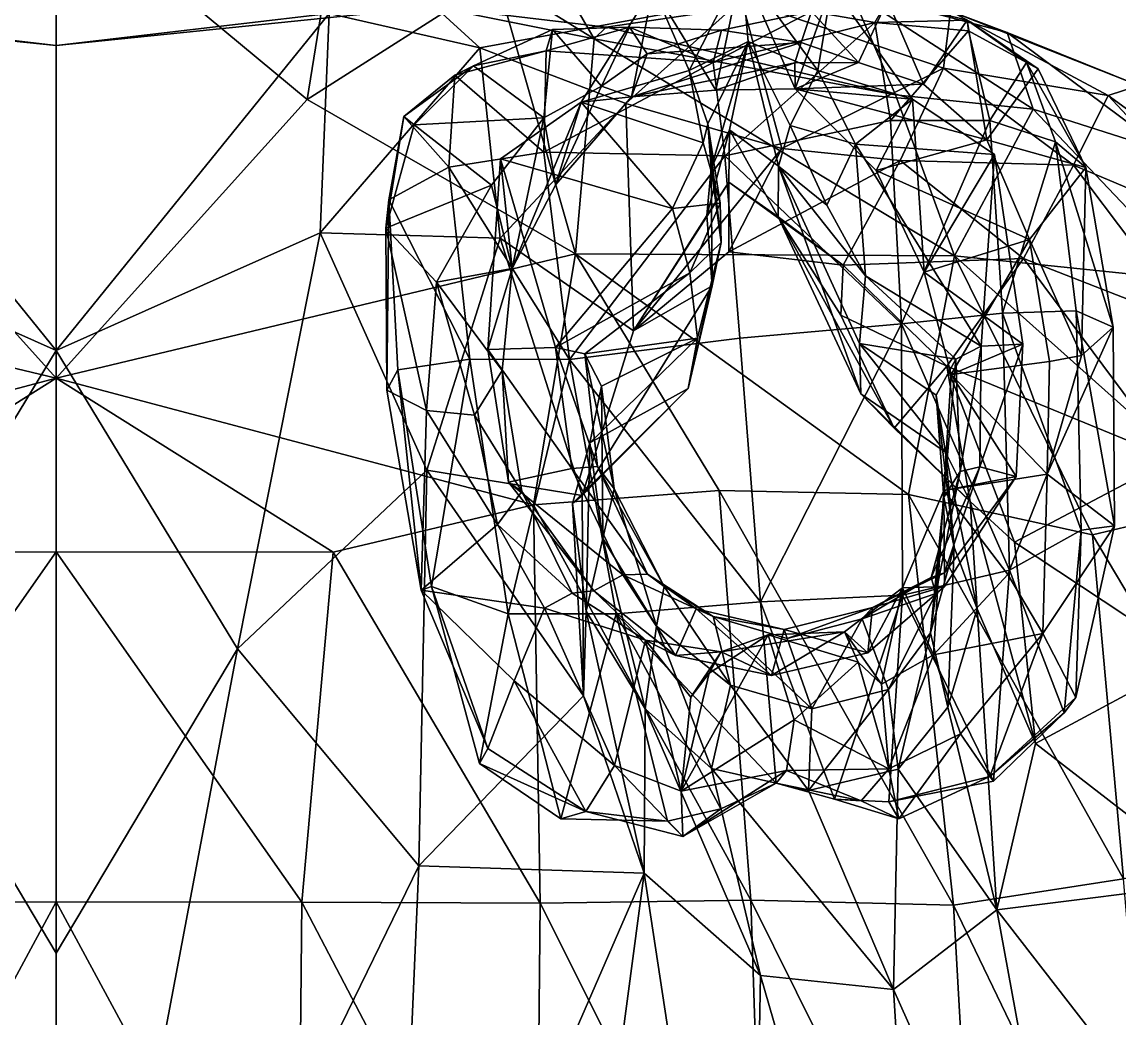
# Model space of a CAD drawing. Extents: x -0.2 to 0.2, y -0.63 to 0.63.
# Drawn here: x -0.0041 to 0.126, y 0.4509 to 0.569 of the extents above; entities that cross this region are included whole.
import ezdxf

# ---------------------------------------------------------------- set-up
doc = ezdxf.new("R2010")
doc.units = 0
doc.layers.add('SHEEP$LWO', color=1, linetype='CONTINUOUS')

msp = doc.modelspace()

# ---------------------------------------------------------------- linework, layer by layer
at = {"layer": 'SHEEP$LWO'}
for points in [[(-0.04488, 0.5708, 0.64637), (0, 0.59187, 0.57285), (0, 0.56623, 0.63517)], [(0, 0.59187, 0.57285), (0.04488, 0.5708, 0.64637), (0, 0.56623, 0.63517)], [(0.06377, 0.56699, 0.69581), (0.04488, 0.5708, 0.64637), (0.05111, 0.5889, 0.66709)], [(0.05223, 0.57417, 0.695), (0.06377, 0.56699, 0.69581), (0.05111, 0.5889, 0.66709)], [(-0.03408, 0.58679, 0.70065), (-0.02975, 0.55981, 0.72573), (0, 0.58456, 0.71277)], [(0.02975, 0.55981, 0.72573), (0.03408, 0.58679, 0.70065), (0, 0.58456, 0.71277)], [(0.05223, 0.57417, 0.695), (0.03408, 0.58679, 0.70065), (0.02975, 0.55981, 0.72573)], [(0, 0.58456, 0.71277), (-0.02975, 0.55981, 0.72573), (0, 0.52678, 0.76137)], [(0.02975, 0.55981, 0.72573), (0, 0.58456, 0.71277), (0, 0.52678, 0.76137)], [(0.08121, 0.57555, 0.08974), (0.07816, 0.5609, 0.06526), (0.07074, 0.57309, 0.09073)], [(0.07074, 0.57309, 0.09073), (0.07503, 0.56327, 0.12306), (0.08121, 0.57555, 0.08974)], [(0.07503, 0.56327, 0.12306), (0.08199, 0.56669, 0.12394), (0.08121, 0.57555, 0.08974)], [(0.08756, 0.56108, 0.06106), (0.07816, 0.5609, 0.06526), (0.08121, 0.57555, 0.08974)], [(0.09193, 0.57328, 0.08829), (0.08756, 0.56108, 0.06106), (0.08121, 0.57555, 0.08974)], [(0.09026, 0.56327, 0.12142), (0.09193, 0.57328, 0.08829), (0.08121, 0.57555, 0.08974)], [(0.08199, 0.56669, 0.12394), (0.09026, 0.56327, 0.12142), (0.08121, 0.57555, 0.08974)], [(0.06156, 0.54151, 0.73861), (0.05223, 0.57417, 0.695), (0.02975, 0.55981, 0.72573)], [(0.06377, 0.56699, 0.69581), (0.05223, 0.57417, 0.695), (0.06156, 0.54151, 0.73861)], [(0.06518, 0.56837, 0.66306), (0.09412, 0.57271, 0.63693), (0.04488, 0.5708, 0.64637)], [(0.07074, 0.57309, 0.09073), (0.06816, 0.56012, 0.06539), (0.06223, 0.55948, 0.09101)], [(0.07503, 0.56327, 0.12306), (0.07074, 0.57309, 0.09073), (0.06223, 0.55948, 0.09101)], [(0.09947, 0.56037, 0.67027), (0.09412, 0.57271, 0.63693), (0.06518, 0.56837, 0.66306)], [(0.06816, 0.56012, 0.06539), (0.07074, 0.57309, 0.09073), (0.07816, 0.5609, 0.06526)], [(0.08756, 0.56108, 0.06106), (0.09193, 0.57328, 0.08829), (0.10148, 0.55986, 0.08643)], [(0.09193, 0.57328, 0.08829), (0.09026, 0.56327, 0.12142), (0.10148, 0.55986, 0.08643)], [(0.10597, 0.5703, 0.54359), (0.09412, 0.57271, 0.63693), (0.11269, 0.56776, 0.59557)], [(0.11269, 0.56776, 0.59557), (0.09412, 0.57271, 0.63693), (0.1158, 0.55867, 0.64295)], [(0.09947, 0.56037, 0.67027), (0.1158, 0.55867, 0.64295), (0.09412, 0.57271, 0.63693)], [(0.04488, 0.5708, 0.64637), (0.08121, 0.57168, 0.51509), (0.05021, 0.56593, 0.53226)], [(0.05021, 0.56593, 0.53226), (0.08121, 0.57168, 0.51509), (0.06749, 0.55932, 0.45343)], [(0.08121, 0.57168, 0.51509), (0.08598, 0.55401, 0.41007), (0.06749, 0.55932, 0.45343)], [(0.10597, 0.5703, 0.54359), (0.10517, 0.56352, 0.46805), (0.08121, 0.57168, 0.51509)], [(0.08121, 0.57168, 0.51509), (0.10517, 0.56352, 0.46805), (0.08598, 0.55401, 0.41007)], [(0.08951, 0.57025, 0.02564), (0.09851, 0.57154, 0.02315), (0.097, 0.56896, 0.00778)], [(0.09507, 0.56421, 0.0528), (0.09851, 0.57154, 0.02315), (0.08951, 0.57025, 0.02564)], [(0.09851, 0.57154, 0.02315), (0.09507, 0.56421, 0.0528), (0.1028, 0.56162, 0.05035)], [(0.097, 0.56896, 0.00778), (0.09851, 0.57154, 0.02315), (0.10798, 0.56921, 0.02108)], [(0.1028, 0.56162, 0.05035), (0.10798, 0.56921, 0.02108), (0.09851, 0.57154, 0.02315)], [(-0.03235, 0.57, 0.6038), (-0.04488, 0.5708, 0.64637), (0, 0.56623, 0.63517)], [(0, 0.53006, 0.57822), (-0.03235, 0.57, 0.6038), (0, 0.56623, 0.63517)], [(-0.03235, 0.57, 0.6038), (0, 0.53006, 0.57822), (-0.0313, 0.54402, 0.51493)], [(0.04488, 0.5708, 0.64637), (0.03235, 0.57, 0.6038), (0, 0.56623, 0.63517)], [(0.03235, 0.57, 0.6038), (0, 0.53006, 0.57822), (0, 0.56623, 0.63517)], [(0, 0.53006, 0.57822), (0.03235, 0.57, 0.6038), (0.0313, 0.54402, 0.51493)], [(0.03235, 0.57, 0.6038), (0.05021, 0.56593, 0.53226), (0.0313, 0.54402, 0.51493)], [(0.03235, 0.57, 0.6038), (0.04488, 0.5708, 0.64637), (0.05021, 0.56593, 0.53226)], [(0.06518, 0.56837, 0.66306), (0.04488, 0.5708, 0.64637), (0.06377, 0.56699, 0.69581)], [(0.08951, 0.57025, 0.02564), (0.097, 0.56896, 0.00778), (0.07785, 0.56419, 0.01299)], [(0.07885, 0.56802, 0.02667), (0.08951, 0.57025, 0.02564), (0.07785, 0.56419, 0.01299)], [(0.08828, 0.56659, 0.04462), (0.08951, 0.57025, 0.02564), (0.07885, 0.56802, 0.02667)], [(0.08828, 0.56659, 0.04462), (0.09507, 0.56421, 0.0528), (0.08951, 0.57025, 0.02564)], [(0.10597, 0.5703, 0.54359), (0.12469, 0.56027, 0.50527), (0.10517, 0.56352, 0.46805)], [(0.10597, 0.5703, 0.54359), (0.11269, 0.56776, 0.59557), (0.12832, 0.56149, 0.56146)], [(0.12469, 0.56027, 0.50527), (0.10597, 0.5703, 0.54359), (0.12832, 0.56149, 0.56146)], [(0.05805, 0.56557, 0.00909), (0.06796, 0.56838, 0.02637), (0.07785, 0.56419, 0.01299)], [(0.05882, 0.5681, 0.0245), (0.06796, 0.56838, 0.02637), (0.05805, 0.56557, 0.00909)], [(0.05882, 0.5681, 0.0245), (0.06462, 0.5614, 0.05457), (0.06796, 0.56838, 0.02637)], [(0.06377, 0.56699, 0.69581), (0.09947, 0.56037, 0.67027), (0.06518, 0.56837, 0.66306)], [(0.06462, 0.5614, 0.05457), (0.07004, 0.56524, 0.04459), (0.06796, 0.56838, 0.02637)], [(0.06796, 0.56838, 0.02637), (0.07885, 0.56802, 0.02667), (0.07785, 0.56419, 0.01299)], [(0.06796, 0.56838, 0.02637), (0.07004, 0.56524, 0.04459), (0.07885, 0.56802, 0.02667)], [(0.097, 0.56896, 0.00778), (0.07925, 0.55313, 0.00753), (0.07785, 0.56419, 0.01299)], [(0.09889, 0.55732, 0.0015), (0.07925, 0.55313, 0.00753), (0.097, 0.56896, 0.00778)], [(0.10798, 0.56921, 0.02108), (0.10813, 0.56796, 0.00756), (0.097, 0.56896, 0.00778)], [(0.09889, 0.55732, 0.0015), (0.097, 0.56896, 0.00778), (0.10813, 0.56796, 0.00756)], [(0.10798, 0.56921, 0.02108), (0.1028, 0.56162, 0.05035), (0.11028, 0.55504, 0.04904)], [(0.10798, 0.56921, 0.02108), (0.11639, 0.56344, 0.01953), (0.11499, 0.5642, 0.00839)], [(0.10813, 0.56796, 0.00756), (0.10798, 0.56921, 0.02108), (0.11499, 0.5642, 0.00839)], [(0.11028, 0.55504, 0.04904), (0.11639, 0.56344, 0.01953), (0.10798, 0.56921, 0.02108)], [(0.04946, 0.56382, 0.02345), (0.05882, 0.5681, 0.0245), (0.05805, 0.56557, 0.00909)], [(0.05882, 0.5681, 0.0245), (0.04946, 0.56382, 0.02345), (0.05779, 0.55764, 0.05315)], [(0.05779, 0.55764, 0.05315), (0.06462, 0.5614, 0.05457), (0.05882, 0.5681, 0.0245)], [(0.06156, 0.54151, 0.73861), (0.10647, 0.54128, 0.69432), (0.06377, 0.56699, 0.69581)], [(0.10647, 0.54128, 0.69432), (0.09947, 0.56037, 0.67027), (0.06377, 0.56699, 0.69581)], [(0.07004, 0.56524, 0.04459), (0.08828, 0.56659, 0.04462), (0.07885, 0.56802, 0.02667)], [(0.11065, 0.55734, 0.00164), (0.09889, 0.55732, 0.0015), (0.10813, 0.56796, 0.00756)], [(0.11065, 0.55734, 0.00164), (0.10813, 0.56796, 0.00756), (0.11499, 0.5642, 0.00839)], [(0.11269, 0.56776, 0.59557), (0.1158, 0.55867, 0.64295), (0.13176, 0.55358, 0.60821)], [(0.12832, 0.56149, 0.56146), (0.11269, 0.56776, 0.59557), (0.13176, 0.55358, 0.60821)], [(0.0313, 0.54402, 0.51493), (0.05021, 0.56593, 0.53226), (0.05263, 0.54339, 0.43045)], [(0.05021, 0.56593, 0.53226), (0.06749, 0.55932, 0.45343), (0.05263, 0.54339, 0.43045)], [(0.06816, 0.56012, 0.06539), (0.08754, 0.56416, 0.05502), (0.08828, 0.56659, 0.04462)], [(0.08828, 0.56659, 0.04462), (0.07004, 0.56524, 0.04459), (0.06816, 0.56012, 0.06539)], [(0.07503, 0.56327, 0.12306), (0.07721, 0.55692, 0.16403), (0.08199, 0.56669, 0.12394)], [(0.07721, 0.55692, 0.16403), (0.07761, 0.55169, 0.21315), (0.08199, 0.56669, 0.12394)], [(0.07761, 0.55169, 0.21315), (0.0798, 0.5562, 0.21308), (0.08199, 0.56669, 0.12394)], [(0.0798, 0.5562, 0.21308), (0.08559, 0.55189, 0.20907), (0.08199, 0.56669, 0.12394)], [(0.08559, 0.55189, 0.20907), (0.08699, 0.55675, 0.16313), (0.08199, 0.56669, 0.12394)], [(0.09026, 0.56327, 0.12142), (0.08199, 0.56669, 0.12394), (0.08699, 0.55675, 0.16313)], [(0.08828, 0.56659, 0.04462), (0.08754, 0.56416, 0.05502), (0.09507, 0.56421, 0.0528)], [(0.05805, 0.56557, 0.00909), (0.04726, 0.56268, 0.00962), (0.04946, 0.56382, 0.02345)], [(0.05805, 0.56557, 0.00909), (0.05779, 0.55356, 0.00293), (0.04726, 0.56268, 0.00962)], [(0.05779, 0.55356, 0.00293), (0.05805, 0.56557, 0.00909), (0.07785, 0.56419, 0.01299)], [(0.06462, 0.5614, 0.05457), (0.06816, 0.56012, 0.06539), (0.07004, 0.56524, 0.04459)], [(0.04946, 0.56382, 0.02345), (0.04726, 0.56268, 0.00962), (0.04119, 0.5578, 0.0109)], [(0.04242, 0.5568, 0.02208), (0.04946, 0.56382, 0.02345), (0.04119, 0.5578, 0.0109)], [(0.05779, 0.55764, 0.05315), (0.04946, 0.56382, 0.02345), (0.04242, 0.5568, 0.02208)], [(0.07925, 0.55313, 0.00753), (0.05779, 0.55356, 0.00293), (0.07785, 0.56419, 0.01299)], [(0.07669, 0.55468, 0.12356), (0.07503, 0.56327, 0.12306), (0.06223, 0.55948, 0.09101)], [(0.08754, 0.56416, 0.05502), (0.06816, 0.56012, 0.06539), (0.07816, 0.5609, 0.06526)], [(0.07503, 0.56327, 0.12306), (0.07669, 0.55468, 0.12356), (0.07721, 0.55692, 0.16403)], [(0.08756, 0.56108, 0.06106), (0.08754, 0.56416, 0.05502), (0.07816, 0.5609, 0.06526)], [(0.10003, 0.5526, 0.39839), (0.08598, 0.55401, 0.41007), (0.10517, 0.56352, 0.46805)], [(0.09026, 0.56327, 0.12142), (0.08699, 0.55675, 0.16313), (0.09471, 0.55452, 0.12172)], [(0.09507, 0.56421, 0.0528), (0.08754, 0.56416, 0.05502), (0.08756, 0.56108, 0.06106)], [(0.1028, 0.56162, 0.05035), (0.09507, 0.56421, 0.0528), (0.08756, 0.56108, 0.06106)], [(0.09026, 0.56327, 0.12142), (0.09471, 0.55452, 0.12172), (0.10148, 0.55986, 0.08643)], [(0.10003, 0.5526, 0.39839), (0.10517, 0.56352, 0.46805), (0.12055, 0.55204, 0.44334)], [(0.12055, 0.55204, 0.44334), (0.10517, 0.56352, 0.46805), (0.12469, 0.56027, 0.50527)], [(0.12203, 0.55177, 0.01928), (0.11639, 0.56344, 0.01953), (0.11028, 0.55504, 0.04904)], [(0.11843, 0.55478, 0.00668), (0.11065, 0.55734, 0.00164), (0.11499, 0.5642, 0.00839)], [(0.12203, 0.55177, 0.01928), (0.11843, 0.55478, 0.00668), (0.11499, 0.5642, 0.00839)], [(0.11639, 0.56344, 0.01953), (0.12203, 0.55177, 0.01928), (0.11499, 0.5642, 0.00839)], [(0.04726, 0.56268, 0.00962), (0.04652, 0.55178, 0.00381), (0.04119, 0.5578, 0.0109)], [(0.05779, 0.55356, 0.00293), (0.04652, 0.55178, 0.00381), (0.04726, 0.56268, 0.00962)], [(0.06462, 0.5614, 0.05457), (0.05779, 0.55764, 0.05315), (0.05921, 0.54974, 0.06693)], [(0.06816, 0.56012, 0.06539), (0.06462, 0.5614, 0.05457), (0.05921, 0.54974, 0.06693)], [(0.11028, 0.55504, 0.04904), (0.1028, 0.56162, 0.05035), (0.08756, 0.56108, 0.06106)], [(0.09716, 0.5514, 0.06093), (0.11028, 0.55504, 0.04904), (0.08756, 0.56108, 0.06106)], [(0.09716, 0.5514, 0.06093), (0.08756, 0.56108, 0.06106), (0.10148, 0.55986, 0.08643)], [(0.12832, 0.56149, 0.56146), (0.14326, 0.54679, 0.52224), (0.12469, 0.56027, 0.50527)], [(-0.06156, 0.54151, 0.73861), (0, 0.52678, 0.76137), (-0.02975, 0.55981, 0.72573)], [(0, 0.52678, 0.76137), (0.06156, 0.54151, 0.73861), (0.02975, 0.55981, 0.72573)], [(0.05263, 0.54339, 0.43045), (0.06749, 0.55932, 0.45343), (0.06842, 0.53239, 0.33635)], [(0.05403, 0.53977, 0.06781), (0.05264, 0.55276, 0.09268), (0.06223, 0.55948, 0.09101)], [(0.05264, 0.55276, 0.09268), (0.07304, 0.5469, 0.1266), (0.06223, 0.55948, 0.09101)], [(0.05921, 0.54974, 0.06693), (0.05403, 0.53977, 0.06781), (0.06223, 0.55948, 0.09101)], [(0.06816, 0.56012, 0.06539), (0.05921, 0.54974, 0.06693), (0.06223, 0.55948, 0.09101)], [(0.07304, 0.5469, 0.1266), (0.07669, 0.55468, 0.12356), (0.06223, 0.55948, 0.09101)], [(0.06749, 0.55932, 0.45343), (0.08598, 0.55401, 0.41007), (0.06842, 0.53239, 0.33635)], [(0.10148, 0.55986, 0.08643), (0.09471, 0.55452, 0.12172), (0.11119, 0.55329, 0.08585)], [(0.10285, 0.53934, 0.06654), (0.09716, 0.5514, 0.06093), (0.10148, 0.55986, 0.08643)], [(0.10647, 0.54128, 0.69432), (0.1158, 0.55867, 0.64295), (0.09947, 0.56037, 0.67027)], [(0.11119, 0.55329, 0.08585), (0.10285, 0.53934, 0.06654), (0.10148, 0.55986, 0.08643)], [(0.12469, 0.56027, 0.50527), (0.14004, 0.5438, 0.47193), (0.12055, 0.55204, 0.44334)], [(0.14326, 0.54679, 0.52224), (0.14004, 0.5438, 0.47193), (0.12469, 0.56027, 0.50527)], [(0.10647, 0.54128, 0.69432), (0.13512, 0.53832, 0.64713), (0.1158, 0.55867, 0.64295)], [(0.13176, 0.55358, 0.60821), (0.1158, 0.55867, 0.64295), (0.13512, 0.53832, 0.64713)], [(0.03905, 0.54457, 0.02212), (0.04242, 0.5568, 0.02208), (0.04119, 0.5578, 0.0109)], [(0.03942, 0.54793, 0.00936), (0.03905, 0.54457, 0.02212), (0.04119, 0.5578, 0.0109)], [(0.05158, 0.54966, 0.05295), (0.04242, 0.5568, 0.02208), (0.03905, 0.54457, 0.02212)], [(0.04652, 0.55178, 0.00381), (0.03942, 0.54793, 0.00936), (0.04119, 0.5578, 0.0109)], [(0.05158, 0.54966, 0.05295), (0.05779, 0.55764, 0.05315), (0.04242, 0.5568, 0.02208)], [(0.05779, 0.55764, 0.05315), (0.05158, 0.54966, 0.05295), (0.05403, 0.53977, 0.06781)], [(0.05921, 0.54974, 0.06693), (0.05779, 0.55764, 0.05315), (0.05403, 0.53977, 0.06781)], [(0.07869, 0.54751, 0.16524), (0.07721, 0.55692, 0.16403), (0.07669, 0.55468, 0.12356)], [(0.07761, 0.55169, 0.21315), (0.07721, 0.55692, 0.16403), (0.07881, 0.54285, 0.21312)], [(0.07869, 0.54751, 0.16524), (0.07881, 0.54285, 0.21312), (0.07721, 0.55692, 0.16403)], [(0.09889, 0.55732, 0.0015), (0.10019, 0.53321, 0.00001), (0.07925, 0.55313, 0.00753)], [(0.09132, 0.54727, 0.1641), (0.08699, 0.55675, 0.16313), (0.08559, 0.55189, 0.20907)], [(0.09132, 0.54727, 0.1641), (0.09471, 0.55452, 0.12172), (0.08699, 0.55675, 0.16313)], [(0.10019, 0.53321, 0.00001), (0.09889, 0.55732, 0.0015), (0.11065, 0.55734, 0.00164)], [(0.11215, 0.53448, 0.00008), (0.10019, 0.53321, 0.00001), (0.11065, 0.55734, 0.00164)], [(0.11215, 0.53448, 0.00008), (0.11065, 0.55734, 0.00164), (0.11843, 0.55478, 0.00668)], [(0.07761, 0.55169, 0.21315), (0.0771, 0.54607, 0.26785), (0.0798, 0.5562, 0.21308)], [(0.07973, 0.55002, 0.2681), (0.0798, 0.5562, 0.21308), (0.0771, 0.54607, 0.26785)], [(0.07973, 0.55002, 0.2681), (0.08558, 0.54592, 0.26724), (0.0798, 0.5562, 0.21308)], [(0.08559, 0.55189, 0.20907), (0.0798, 0.5562, 0.21308), (0.08558, 0.54592, 0.26724)], [(0.07973, 0.54175, 0.3367), (0.06842, 0.53239, 0.33635), (0.08598, 0.55401, 0.41007)], [(0.07669, 0.55468, 0.12356), (0.07304, 0.5469, 0.1266), (0.07869, 0.54751, 0.16524)], [(0.07973, 0.54175, 0.3367), (0.08598, 0.55401, 0.41007), (0.10003, 0.5526, 0.39839)], [(0.09592, 0.53889, 0.16695), (0.09471, 0.55452, 0.12172), (0.09132, 0.54727, 0.1641)], [(0.09471, 0.55452, 0.12172), (0.10961, 0.53056, 0.12605), (0.11119, 0.55329, 0.08585)], [(0.09471, 0.55452, 0.12172), (0.09592, 0.53889, 0.16695), (0.10961, 0.53056, 0.12605)], [(0.11533, 0.54322, 0.05135), (0.11028, 0.55504, 0.04904), (0.09716, 0.5514, 0.06093)], [(0.11028, 0.55504, 0.04904), (0.11533, 0.54322, 0.05135), (0.12203, 0.55177, 0.01928)], [(0.12088, 0.53475, 0.0056), (0.11215, 0.53448, 0.00008), (0.11843, 0.55478, 0.00668)], [(0.12526, 0.53283, 0.01944), (0.12088, 0.53475, 0.0056), (0.11843, 0.55478, 0.00668)], [(0.12203, 0.55177, 0.01928), (0.12526, 0.53283, 0.01944), (0.11843, 0.55478, 0.00668)], [(0.05779, 0.55356, 0.00293), (0.06084, 0.52897, 0.00139), (0.04652, 0.55178, 0.00381)], [(0.05264, 0.55276, 0.09268), (0.05403, 0.53977, 0.06781), (0.05114, 0.53018, 0.09496)], [(0.05114, 0.53018, 0.09496), (0.05918, 0.5304, 0.13171), (0.05264, 0.55276, 0.09268)], [(0.07304, 0.5469, 0.1266), (0.05264, 0.55276, 0.09268), (0.05918, 0.5304, 0.13171)], [(0.06084, 0.52897, 0.00139), (0.05779, 0.55356, 0.00293), (0.07925, 0.55313, 0.00753)], [(0.081, 0.53151, 0.00611), (0.06084, 0.52897, 0.00139), (0.07925, 0.55313, 0.00753)], [(0.10019, 0.53321, 0.00001), (0.081, 0.53151, 0.00611), (0.07925, 0.55313, 0.00753)], [(0.10285, 0.53934, 0.06654), (0.11119, 0.55329, 0.08585), (0.11456, 0.53082, 0.08742)], [(0.11456, 0.53082, 0.08742), (0.11119, 0.55329, 0.08585), (0.10961, 0.53056, 0.12605)], [(0.04652, 0.55178, 0.00381), (0.04901, 0.52901, 0.00223), (0.03942, 0.54793, 0.00936)], [(0.06084, 0.52897, 0.00139), (0.04901, 0.52901, 0.00223), (0.04652, 0.55178, 0.00381)], [(0.0771, 0.54607, 0.26785), (0.07761, 0.55169, 0.21315), (0.07773, 0.53774, 0.26628)], [(0.07761, 0.55169, 0.21315), (0.07881, 0.54285, 0.21312), (0.07773, 0.53774, 0.26628)], [(0.09327, 0.54018, 0.33532), (0.07973, 0.54175, 0.3367), (0.10003, 0.5526, 0.39839)], [(0.08558, 0.54592, 0.26724), (0.09535, 0.52493, 0.26257), (0.08559, 0.55189, 0.20907)], [(0.09521, 0.5309, 0.2128), (0.08559, 0.55189, 0.20907), (0.09535, 0.52493, 0.26257)], [(0.09521, 0.5309, 0.2128), (0.09592, 0.53889, 0.16695), (0.08559, 0.55189, 0.20907)], [(0.09132, 0.54727, 0.1641), (0.08559, 0.55189, 0.20907), (0.09592, 0.53889, 0.16695)], [(0.09327, 0.54018, 0.33532), (0.10003, 0.5526, 0.39839), (0.11463, 0.54096, 0.384)], [(0.10285, 0.53934, 0.06654), (0.11533, 0.54322, 0.05135), (0.09716, 0.5514, 0.06093)], [(0.11463, 0.54096, 0.384), (0.10003, 0.5526, 0.39839), (0.12055, 0.55204, 0.44334)], [(0.12055, 0.55204, 0.44334), (0.13486, 0.53305, 0.41756), (0.11463, 0.54096, 0.384)], [(0.11533, 0.54322, 0.05135), (0.12151, 0.52947, 0.03877), (0.12203, 0.55177, 0.01928)], [(0.14004, 0.5438, 0.47193), (0.13486, 0.53305, 0.41756), (0.12055, 0.55204, 0.44334)], [(0.12151, 0.52947, 0.03877), (0.12526, 0.53283, 0.01944), (0.12203, 0.55177, 0.01928)], [(0.06842, 0.53239, 0.33635), (0.07973, 0.54175, 0.3367), (0.07973, 0.55002, 0.2681)], [(0.0771, 0.54607, 0.26785), (0.06842, 0.53239, 0.33635), (0.07973, 0.55002, 0.2681)], [(0.09327, 0.54018, 0.33532), (0.08558, 0.54592, 0.26724), (0.07973, 0.55002, 0.2681)], [(0.07973, 0.54175, 0.3367), (0.09327, 0.54018, 0.33532), (0.07973, 0.55002, 0.2681)], [(0.03905, 0.54457, 0.02212), (0.04505, 0.53816, 0.04457), (0.05158, 0.54966, 0.05295)], [(0.05158, 0.54966, 0.05295), (0.04505, 0.53816, 0.04457), (0.05403, 0.53977, 0.06781)], [(0.0392, 0.52536, 0.02238), (0.03905, 0.54457, 0.02212), (0.03942, 0.54793, 0.00936)], [(0.0405, 0.52778, 0.00833), (0.0392, 0.52536, 0.02238), (0.03942, 0.54793, 0.00936)], [(0.04901, 0.52901, 0.00223), (0.0405, 0.52778, 0.00833), (0.03942, 0.54793, 0.00936)], [(0.07304, 0.5469, 0.1266), (0.07511, 0.53927, 0.16884), (0.07869, 0.54751, 0.16524)], [(0.07869, 0.54751, 0.16524), (0.07511, 0.53927, 0.16884), (0.07881, 0.54285, 0.21312)], [(0.07304, 0.5469, 0.1266), (0.05918, 0.5304, 0.13171), (0.07511, 0.53927, 0.16884)], [(0.07773, 0.53774, 0.26628), (0.06842, 0.53239, 0.33635), (0.0771, 0.54607, 0.26785)], [(0.09327, 0.54018, 0.33532), (0.09299, 0.53425, 0.31718), (0.08558, 0.54592, 0.26724)], [(0.09932, 0.52085, 0.31043), (0.09535, 0.52493, 0.26257), (0.08558, 0.54592, 0.26724)], [(0.09299, 0.53425, 0.31718), (0.09932, 0.52085, 0.31043), (0.08558, 0.54592, 0.26724)], [(-0.02149, 0.49467, 0.49767), (-0.0313, 0.54402, 0.51493), (0, 0.53006, 0.57822)], [(0.0313, 0.54402, 0.51493), (0.02149, 0.49467, 0.49767), (0, 0.53006, 0.57822)], [(0.04392, 0.51588, 0.42004), (0.02149, 0.49467, 0.49767), (0.0313, 0.54402, 0.51493)], [(0.05263, 0.54339, 0.43045), (0.04392, 0.51588, 0.42004), (0.0313, 0.54402, 0.51493)], [(0.04389, 0.52294, 0.04144), (0.04505, 0.53816, 0.04457), (0.03905, 0.54457, 0.02212)], [(0.0392, 0.52536, 0.02238), (0.04389, 0.52294, 0.04144), (0.03905, 0.54457, 0.02212)], [(0.06234, 0.51288, 0.33413), (0.04392, 0.51588, 0.42004), (0.05263, 0.54339, 0.43045)], [(0.06842, 0.53239, 0.33635), (0.06234, 0.51288, 0.33413), (0.05263, 0.54339, 0.43045)], [(0.07602, 0.53151, 0.21432), (0.0749, 0.52555, 0.26415), (0.07881, 0.54285, 0.21312)], [(0.07773, 0.53774, 0.26628), (0.07881, 0.54285, 0.21312), (0.0749, 0.52555, 0.26415)], [(0.07602, 0.53151, 0.21432), (0.07881, 0.54285, 0.21312), (0.07511, 0.53927, 0.16884)], [(0.10608, 0.52721, 0.06513), (0.11533, 0.54322, 0.05135), (0.10285, 0.53934, 0.06654)], [(0.11772, 0.52874, 0.05471), (0.11533, 0.54322, 0.05135), (0.10608, 0.52721, 0.06513)], [(0.11772, 0.52874, 0.05471), (0.12151, 0.52947, 0.03877), (0.11533, 0.54322, 0.05135)], [(0, 0.52678, 0.76137), (-0.06156, 0.54151, 0.73861), (-0.05656, 0.51175, 0.76073)], [(0.06156, 0.54151, 0.73861), (0, 0.52678, 0.76137), (0.05656, 0.51175, 0.76073)], [(0.06156, 0.54151, 0.73861), (0.05656, 0.51175, 0.76073), (0.07856, 0.51346, 0.74859)], [(0.10647, 0.54128, 0.69432), (0.06156, 0.54151, 0.73861), (0.10101, 0.51297, 0.73115)], [(0.07856, 0.51346, 0.74859), (0.10101, 0.51297, 0.73115), (0.06156, 0.54151, 0.73861)], [(0.10557, 0.52819, 0.33255), (0.09327, 0.54018, 0.33532), (0.11463, 0.54096, 0.384)], [(0.10647, 0.54128, 0.69432), (0.10101, 0.51297, 0.73115), (0.12282, 0.50819, 0.70769)], [(0.11463, 0.54096, 0.384), (0.13231, 0.51723, 0.37739), (0.10557, 0.52819, 0.33255)], [(0.10647, 0.54128, 0.69432), (0.12282, 0.50819, 0.70769), (0.13915, 0.51206, 0.67878)], [(0.13512, 0.53832, 0.64713), (0.10647, 0.54128, 0.69432), (0.13915, 0.51206, 0.67878)], [(0.13486, 0.53305, 0.41756), (0.13231, 0.51723, 0.37739), (0.11463, 0.54096, 0.384)], [(0.05403, 0.53977, 0.06781), (0.04505, 0.53816, 0.04457), (0.05287, 0.52768, 0.06878)], [(0.05403, 0.53977, 0.06781), (0.05287, 0.52768, 0.06878), (0.05114, 0.53018, 0.09496)], [(0.09299, 0.53425, 0.31718), (0.09327, 0.54018, 0.33532), (0.10557, 0.52819, 0.33255)], [(0.06264, 0.52967, 0.17357), (0.07511, 0.53927, 0.16884), (0.05918, 0.5304, 0.13171)], [(0.07602, 0.53151, 0.21432), (0.07511, 0.53927, 0.16884), (0.06264, 0.52967, 0.17357)], [(0.09592, 0.53889, 0.16695), (0.09521, 0.5309, 0.2128), (0.1066, 0.52901, 0.16942)], [(0.1066, 0.52901, 0.16942), (0.10961, 0.53056, 0.12605), (0.09592, 0.53889, 0.16695)], [(0.10608, 0.52721, 0.06513), (0.10285, 0.53934, 0.06654), (0.11456, 0.53082, 0.08742)], [(0.04505, 0.53816, 0.04457), (0.04389, 0.52294, 0.04144), (0.04959, 0.5224, 0.06034)], [(0.04505, 0.53816, 0.04457), (0.04959, 0.5224, 0.06034), (0.05287, 0.52768, 0.06878)], [(0.06234, 0.51288, 0.33413), (0.06842, 0.53239, 0.33635), (0.07773, 0.53774, 0.26628)], [(0.0749, 0.52555, 0.26415), (0.06234, 0.51288, 0.33413), (0.07773, 0.53774, 0.26628)], [(0.10019, 0.53321, 0.00001), (0.11215, 0.53448, 0.00008), (0.11299, 0.504, 0.00109)], [(0.11215, 0.53448, 0.00008), (0.12088, 0.53475, 0.0056), (0.12148, 0.50877, 0.00574)], [(0.11299, 0.504, 0.00109), (0.11215, 0.53448, 0.00008), (0.12148, 0.50877, 0.00574)], [(0.12542, 0.50927, 0.01816), (0.12148, 0.50877, 0.00574), (0.12088, 0.53475, 0.0056)], [(0.12088, 0.53475, 0.0056), (0.12526, 0.53283, 0.01944), (0.12542, 0.50927, 0.01816)], [(0.081, 0.53151, 0.00611), (0.10019, 0.53321, 0.00001), (0.08348, 0.50026, 0.00666)], [(0.10019, 0.53321, 0.00001), (0.10029, 0.50105, 0.00097), (0.08348, 0.50026, 0.00666)], [(0.10557, 0.52819, 0.33255), (0.09932, 0.52085, 0.31043), (0.09299, 0.53425, 0.31718)], [(0.10029, 0.50105, 0.00097), (0.10019, 0.53321, 0.00001), (0.11299, 0.504, 0.00109)], [(0.11745, 0.51541, 0.0561), (0.12542, 0.50927, 0.01816), (0.12526, 0.53283, 0.01944)], [(0.12526, 0.53283, 0.01944), (0.12151, 0.52947, 0.03877), (0.11745, 0.51541, 0.0561)], [(0.06084, 0.52897, 0.00139), (0.081, 0.53151, 0.00611), (0.08348, 0.50026, 0.00666)], [(0.06462, 0.52584, 0.21627), (0.07602, 0.53151, 0.21432), (0.06264, 0.52967, 0.17357)], [(0.07602, 0.53151, 0.21432), (0.06462, 0.52584, 0.21627), (0.06326, 0.51911, 0.26293)], [(0.0749, 0.52555, 0.26415), (0.07602, 0.53151, 0.21432), (0.06326, 0.51911, 0.26293)], [(0.09521, 0.5309, 0.2128), (0.10429, 0.52476, 0.21294), (0.1066, 0.52901, 0.16942)], [(0.09521, 0.5309, 0.2128), (0.09535, 0.52493, 0.26257), (0.10541, 0.51802, 0.25944)], [(0.10429, 0.52476, 0.21294), (0.09521, 0.5309, 0.2128), (0.10541, 0.51802, 0.25944)], [(0.11456, 0.53082, 0.08742), (0.11377, 0.5151, 0.09014), (0.10608, 0.52721, 0.06513)], [(0.1066, 0.52901, 0.16942), (0.10713, 0.51572, 0.1709), (0.10961, 0.53056, 0.12605)], [(0.10946, 0.51628, 0.12782), (0.10961, 0.53056, 0.12605), (0.10713, 0.51572, 0.1709)], [(0.10946, 0.51628, 0.12782), (0.11377, 0.5151, 0.09014), (0.11456, 0.53082, 0.08742)], [(0.10961, 0.53056, 0.12605), (0.10946, 0.51628, 0.12782), (0.11456, 0.53082, 0.08742)], [(-0.02149, 0.49467, 0.49767), (0, 0.53006, 0.57822), (0, 0.4586, 0.53357)], [(0, 0.53006, 0.57822), (0.02149, 0.49467, 0.49767), (0, 0.4586, 0.53357)], [(0.06112, 0.51606, 0.13333), (0.05918, 0.5304, 0.13171), (0.05114, 0.53018, 0.09496)], [(0.05114, 0.53018, 0.09496), (0.05287, 0.52768, 0.06878), (0.05362, 0.51445, 0.09737)], [(0.05362, 0.51445, 0.09737), (0.06112, 0.51606, 0.13333), (0.05114, 0.53018, 0.09496)], [(0.06112, 0.51606, 0.13333), (0.06416, 0.51629, 0.17504), (0.05918, 0.5304, 0.13171)], [(0.06264, 0.52967, 0.17357), (0.05918, 0.5304, 0.13171), (0.06416, 0.51629, 0.17504)], [(0.06612, 0.51366, 0.21752), (0.06462, 0.52584, 0.21627), (0.06264, 0.52967, 0.17357)], [(0.06416, 0.51629, 0.17504), (0.06612, 0.51366, 0.21752), (0.06264, 0.52967, 0.17357)], [(0.12151, 0.52947, 0.03877), (0.11772, 0.52874, 0.05471), (0.11745, 0.51541, 0.0561)], [(0.0405, 0.52778, 0.00833), (0.04901, 0.52901, 0.00223), (0.04446, 0.50209, 0.00836)], [(0.04901, 0.52901, 0.00223), (0.05355, 0.49884, 0.0031), (0.04446, 0.50209, 0.00836)], [(0.04901, 0.52901, 0.00223), (0.06084, 0.52897, 0.00139), (0.05355, 0.49884, 0.0031)], [(0.06084, 0.52897, 0.00139), (0.06636, 0.49882, 0.00213), (0.05355, 0.49884, 0.0031)], [(0.06636, 0.49882, 0.00213), (0.06084, 0.52897, 0.00139), (0.08348, 0.50026, 0.00666)], [(0.09932, 0.52085, 0.31043), (0.10557, 0.52819, 0.33255), (0.10833, 0.51215, 0.30382)], [(0.10429, 0.52476, 0.21294), (0.10519, 0.51267, 0.21415), (0.1066, 0.52901, 0.16942)], [(0.10519, 0.51267, 0.21415), (0.10713, 0.51572, 0.1709), (0.1066, 0.52901, 0.16942)], [(0.10557, 0.52819, 0.33255), (0.11358, 0.50735, 0.32886), (0.10833, 0.51215, 0.30382)], [(0.10557, 0.52819, 0.33255), (0.13231, 0.51723, 0.37739), (0.11358, 0.50735, 0.32886)], [(0.11745, 0.51541, 0.0561), (0.11772, 0.52874, 0.05471), (0.10608, 0.52721, 0.06513)], [(-0.03283, 0.50616, 0.77036), (0, 0.52678, 0.76137), (-0.05656, 0.51175, 0.76073)], [(-0.03283, 0.50616, 0.77036), (0, 0.50618, 0.775), (0, 0.52678, 0.76137)], [(0, 0.52678, 0.76137), (0.03283, 0.50616, 0.77036), (0.05656, 0.51175, 0.76073)], [(0, 0.50618, 0.775), (0.03283, 0.50616, 0.77036), (0, 0.52678, 0.76137)], [(0.04324, 0.50165, 0.02141), (0.0392, 0.52536, 0.02238), (0.0405, 0.52778, 0.00833)], [(0.0405, 0.52778, 0.00833), (0.04446, 0.50209, 0.00836), (0.04324, 0.50165, 0.02141)], [(0.05287, 0.52768, 0.06878), (0.04959, 0.5224, 0.06034), (0.05517, 0.51332, 0.07116)], [(0.05517, 0.51332, 0.07116), (0.05362, 0.51445, 0.09737), (0.05287, 0.52768, 0.06878)], [(0.10518, 0.51345, 0.0682), (0.11745, 0.51541, 0.0561), (0.10608, 0.52721, 0.06513)], [(0.10518, 0.51345, 0.0682), (0.10608, 0.52721, 0.06513), (0.11377, 0.5151, 0.09014)], [(0.04324, 0.50165, 0.02141), (0.04389, 0.52294, 0.04144), (0.0392, 0.52536, 0.02238)], [(0.06234, 0.51288, 0.33413), (0.0749, 0.52555, 0.26415), (0.0612, 0.5119, 0.30655)], [(0.06326, 0.51911, 0.26293), (0.0612, 0.5119, 0.30655), (0.0749, 0.52555, 0.26415)], [(0.06326, 0.51911, 0.26293), (0.06462, 0.52584, 0.21627), (0.0648, 0.50775, 0.26288)], [(0.06612, 0.51366, 0.21752), (0.0648, 0.50775, 0.26288), (0.06462, 0.52584, 0.21627)], [(0.09932, 0.52085, 0.31043), (0.10833, 0.51215, 0.30382), (0.09535, 0.52493, 0.26257)], [(0.10541, 0.51802, 0.25944), (0.09535, 0.52493, 0.26257), (0.10833, 0.51215, 0.30382)], [(0.10519, 0.51267, 0.21415), (0.10429, 0.52476, 0.21294), (0.10642, 0.50673, 0.25936)], [(0.10541, 0.51802, 0.25944), (0.10642, 0.50673, 0.25936), (0.10429, 0.52476, 0.21294)], [(0.04389, 0.52294, 0.04144), (0.04324, 0.50165, 0.02141), (0.05231, 0.50943, 0.0616)], [(0.04959, 0.5224, 0.06034), (0.04389, 0.52294, 0.04144), (0.05231, 0.50943, 0.0616)], [(0.04959, 0.5224, 0.06034), (0.05231, 0.50943, 0.0616), (0.05517, 0.51332, 0.07116)], [(0.06282, 0.49917, 0.30144), (0.0612, 0.5119, 0.30655), (0.06326, 0.51911, 0.26293)], [(0.0648, 0.50775, 0.26288), (0.06282, 0.49917, 0.30144), (0.06326, 0.51911, 0.26293)], [(0.10914, 0.49941, 0.29866), (0.10642, 0.50673, 0.25936), (0.10541, 0.51802, 0.25944)], [(0.10833, 0.51215, 0.30382), (0.10914, 0.49941, 0.29866), (0.10541, 0.51802, 0.25944)], [(0.06416, 0.51629, 0.17504), (0.06112, 0.51606, 0.13333), (0.07006, 0.50354, 0.17494)], [(0.06612, 0.51366, 0.21752), (0.06416, 0.51629, 0.17504), (0.07204, 0.50206, 0.21789)], [(0.07006, 0.50354, 0.17494), (0.07204, 0.50206, 0.21789), (0.06416, 0.51629, 0.17504)], [(0.10946, 0.51628, 0.12782), (0.10713, 0.51572, 0.1709), (0.1037, 0.50315, 0.17164)], [(0.10526, 0.5037, 0.12939), (0.10946, 0.51628, 0.12782), (0.1037, 0.50315, 0.17164)], [(0.10946, 0.51628, 0.12782), (0.10526, 0.5037, 0.12939), (0.11377, 0.5151, 0.09014)], [(0.13231, 0.51723, 0.37739), (0.13459, 0.49343, 0.35545), (0.11358, 0.50735, 0.32886)], [(0.04392, 0.51588, 0.42004), (0.04296, 0.46896, 0.40398), (0.02149, 0.49467, 0.49767)], [(0.06251, 0.4891, 0.33076), (0.04296, 0.46896, 0.40398), (0.04392, 0.51588, 0.42004)], [(0.06234, 0.51288, 0.33413), (0.06251, 0.4891, 0.33076), (0.04392, 0.51588, 0.42004)], [(0.06112, 0.51606, 0.13333), (0.05362, 0.51445, 0.09737), (0.06717, 0.50346, 0.1338)], [(0.06112, 0.51606, 0.13333), (0.06717, 0.50346, 0.1338), (0.07006, 0.50354, 0.17494)], [(0.1037, 0.50315, 0.17164), (0.10713, 0.51572, 0.1709), (0.10425, 0.50124, 0.21512)], [(0.10519, 0.51267, 0.21415), (0.10425, 0.50124, 0.21512), (0.10713, 0.51572, 0.1709)], [(0.1128, 0.50348, 0.05762), (0.11745, 0.51541, 0.0561), (0.10518, 0.51345, 0.0682)], [(0.10518, 0.51345, 0.0682), (0.11377, 0.5151, 0.09014), (0.10527, 0.50207, 0.09376)], [(0.10527, 0.50207, 0.09376), (0.11377, 0.5151, 0.09014), (0.10526, 0.5037, 0.12939)], [(0.11693, 0.4965, 0.03563), (0.11745, 0.51541, 0.0561), (0.1128, 0.50348, 0.05762)], [(0.12542, 0.50927, 0.01816), (0.11745, 0.51541, 0.0561), (0.11693, 0.4965, 0.03563)], [(0.05362, 0.51445, 0.09737), (0.05517, 0.51332, 0.07116), (0.06371, 0.50155, 0.09882)], [(0.06371, 0.50155, 0.09882), (0.06717, 0.50346, 0.1338), (0.05362, 0.51445, 0.09737)], [(0.0648, 0.50775, 0.26288), (0.06612, 0.51366, 0.21752), (0.07114, 0.49738, 0.2628)], [(0.06612, 0.51366, 0.21752), (0.07204, 0.50206, 0.21789), (0.07114, 0.49738, 0.2628)], [(0.05517, 0.51332, 0.07116), (0.05231, 0.50943, 0.0616), (0.06114, 0.50129, 0.0736)], [(0.05517, 0.51332, 0.07116), (0.06114, 0.50129, 0.0736), (0.06371, 0.50155, 0.09882)], [(0.07856, 0.51346, 0.74859), (0.05656, 0.51175, 0.76073), (0.08231, 0.46491, 0.77216)], [(0.06251, 0.4891, 0.33076), (0.06234, 0.51288, 0.33413), (0.0612, 0.5119, 0.30655)], [(0.10635, 0.46431, 0.75472), (0.10101, 0.51297, 0.73115), (0.07856, 0.51346, 0.74859)], [(0.08231, 0.46491, 0.77216), (0.10635, 0.46431, 0.75472), (0.07856, 0.51346, 0.74859)], [(0.10031, 0.50191, 0.06877), (0.10398, 0.49397, 0.06023), (0.10518, 0.51345, 0.0682)], [(0.10031, 0.50191, 0.06877), (0.10518, 0.51345, 0.0682), (0.10527, 0.50207, 0.09376)], [(0.12282, 0.50819, 0.70769), (0.10101, 0.51297, 0.73115), (0.1265, 0.4674, 0.73194)], [(0.10635, 0.46431, 0.75472), (0.1265, 0.4674, 0.73194), (0.10101, 0.51297, 0.73115)], [(0.10519, 0.51267, 0.21415), (0.10642, 0.50673, 0.25936), (0.10361, 0.49658, 0.26004)], [(0.10425, 0.50124, 0.21512), (0.10519, 0.51267, 0.21415), (0.10361, 0.49658, 0.26004)], [(0.10398, 0.49397, 0.06023), (0.1128, 0.50348, 0.05762), (0.10518, 0.51345, 0.0682)], [(0.05656, 0.51175, 0.76073), (0.03283, 0.50616, 0.77036), (0.05737, 0.46454, 0.78283)], [(0.05656, 0.51175, 0.76073), (0.05737, 0.46454, 0.78283), (0.08231, 0.46491, 0.77216)], [(0.06251, 0.4891, 0.33076), (0.0612, 0.5119, 0.30655), (0.06282, 0.49917, 0.30144)], [(0.11607, 0.48346, 0.32522), (0.10914, 0.49941, 0.29866), (0.10833, 0.51215, 0.30382)], [(0.11358, 0.50735, 0.32886), (0.11607, 0.48346, 0.32522), (0.10833, 0.51215, 0.30382)], [(0.13915, 0.51206, 0.67878), (0.12282, 0.50819, 0.70769), (0.144, 0.47261, 0.70376)], [(0.05231, 0.50943, 0.0616), (0.04324, 0.50165, 0.02141), (0.05786, 0.49949, 0.06172)], [(0.05231, 0.50943, 0.0616), (0.05786, 0.49949, 0.06172), (0.06114, 0.50129, 0.0736)], [(0.11299, 0.504, 0.00109), (0.12148, 0.50877, 0.00574), (0.11947, 0.4871, 0.0019)], [(0.11693, 0.4965, 0.03563), (0.12083, 0.48891, 0.01574), (0.12542, 0.50927, 0.01816)], [(0.12083, 0.48891, 0.01574), (0.11947, 0.4871, 0.0019), (0.12148, 0.50877, 0.00574)], [(0.12148, 0.50877, 0.00574), (0.12542, 0.50927, 0.01816), (0.12083, 0.48891, 0.01574)], [(0.06282, 0.49917, 0.30144), (0.0648, 0.50775, 0.26288), (0.06981, 0.48756, 0.29712)], [(0.07114, 0.49738, 0.2628), (0.06981, 0.48756, 0.29712), (0.0648, 0.50775, 0.26288)], [(0.11358, 0.50735, 0.32886), (0.13459, 0.49343, 0.35545), (0.11607, 0.48346, 0.32522)], [(0.12282, 0.50819, 0.70769), (0.1265, 0.4674, 0.73194), (0.144, 0.47261, 0.70376)], [(-0.03283, 0.50616, 0.77036), (-0.02911, 0.46466, 0.78966), (0, 0.50618, 0.775)], [(-0.02911, 0.46466, 0.78966), (0, 0.46468, 0.7943), (0, 0.50618, 0.775)], [(0.02911, 0.46466, 0.78966), (0.03283, 0.50616, 0.77036), (0, 0.50618, 0.775)], [(0, 0.46468, 0.7943), (0.02911, 0.46466, 0.78966), (0, 0.50618, 0.775)], [(0.02911, 0.46466, 0.78966), (0.05737, 0.46454, 0.78283), (0.03283, 0.50616, 0.77036)], [(0.10361, 0.49658, 0.26004), (0.10642, 0.50673, 0.25936), (0.10568, 0.48778, 0.29479)], [(0.10914, 0.49941, 0.29866), (0.10568, 0.48778, 0.29479), (0.10642, 0.50673, 0.25936)], [(0.06371, 0.50155, 0.09882), (0.07338, 0.49391, 0.09942), (0.06717, 0.50346, 0.1338)], [(0.06717, 0.50346, 0.1338), (0.07585, 0.49944, 0.13301), (0.07006, 0.50354, 0.17494)], [(0.07585, 0.49944, 0.13301), (0.06717, 0.50346, 0.1338), (0.07338, 0.49391, 0.09942)], [(0.07006, 0.50354, 0.17494), (0.07786, 0.49854, 0.17743), (0.07204, 0.50206, 0.21789)], [(0.07585, 0.49944, 0.13301), (0.07786, 0.49854, 0.17743), (0.07006, 0.50354, 0.17494)], [(0.10526, 0.5037, 0.12939), (0.09673, 0.4996, 0.13056), (0.10527, 0.50207, 0.09376)], [(0.09673, 0.4996, 0.13056), (0.10526, 0.5037, 0.12939), (0.1037, 0.50315, 0.17164)], [(0.10029, 0.50105, 0.00097), (0.11299, 0.504, 0.00109), (0.1111, 0.479, 0.0016)], [(0.11693, 0.4965, 0.03563), (0.1128, 0.50348, 0.05762), (0.10398, 0.49397, 0.06023)], [(0.1111, 0.479, 0.0016), (0.11299, 0.504, 0.00109), (0.11947, 0.4871, 0.0019)], [(0.05117, 0.48287, 0.01811), (0.04324, 0.50165, 0.02141), (0.04446, 0.50209, 0.00836)], [(0.04446, 0.50209, 0.00836), (0.05355, 0.49884, 0.0031), (0.05015, 0.48109, 0.00426)], [(0.04446, 0.50209, 0.00836), (0.05015, 0.48109, 0.00426), (0.05117, 0.48287, 0.01811)], [(0.07114, 0.49738, 0.2628), (0.07204, 0.50206, 0.21789), (0.07993, 0.49037, 0.26131)], [(0.07786, 0.49854, 0.17743), (0.07993, 0.49037, 0.26131), (0.07204, 0.50206, 0.21789)], [(0.09342, 0.49672, 0.07252), (0.09781, 0.49049, 0.06199), (0.10031, 0.50191, 0.06877)], [(0.09342, 0.49672, 0.07252), (0.10031, 0.50191, 0.06877), (0.09618, 0.49422, 0.09661)], [(0.1037, 0.50315, 0.17164), (0.10425, 0.50124, 0.21512), (0.0955, 0.49824, 0.17556)], [(0.0955, 0.49824, 0.17556), (0.09673, 0.4996, 0.13056), (0.1037, 0.50315, 0.17164)], [(0.10527, 0.50207, 0.09376), (0.09618, 0.49422, 0.09661), (0.10031, 0.50191, 0.06877)], [(0.09673, 0.4996, 0.13056), (0.09618, 0.49422, 0.09661), (0.10527, 0.50207, 0.09376)], [(0.09781, 0.49049, 0.06199), (0.10398, 0.49397, 0.06023), (0.10031, 0.50191, 0.06877)], [(0.04324, 0.50165, 0.02141), (0.05426, 0.4909, 0.03783), (0.05786, 0.49949, 0.06172)], [(0.04324, 0.50165, 0.02141), (0.05117, 0.48287, 0.01811), (0.05426, 0.4909, 0.03783)], [(0.05786, 0.49949, 0.06172), (0.06982, 0.49573, 0.07442), (0.06114, 0.50129, 0.0736)], [(0.06114, 0.50129, 0.0736), (0.06982, 0.49573, 0.07442), (0.06371, 0.50155, 0.09882)], [(0.06982, 0.49573, 0.07442), (0.07338, 0.49391, 0.09942), (0.06371, 0.50155, 0.09882)], [(0.08348, 0.50026, 0.00666), (0.10029, 0.50105, 0.00097), (0.09223, 0.47686, 0.00365)], [(0.10029, 0.50105, 0.00097), (0.09866, 0.47655), (0.09223, 0.47686, 0.00365)], [(0.0955, 0.49824, 0.17556), (0.10425, 0.50124, 0.21512), (0.09864, 0.48988, 0.25975)], [(0.10361, 0.49658, 0.26004), (0.09864, 0.48988, 0.25975), (0.10425, 0.50124, 0.21512)], [(0.09866, 0.47655), (0.10029, 0.50105, 0.00097), (0.1111, 0.479, 0.0016)], [(0.05426, 0.4909, 0.03783), (0.06616, 0.48084, 0.03686), (0.05786, 0.49949, 0.06172)], [(0.06616, 0.48084, 0.03686), (0.06982, 0.49573, 0.07442), (0.05786, 0.49949, 0.06172)], [(0.06636, 0.49882, 0.00213), (0.08348, 0.50026, 0.00666), (0.08531, 0.47876, 0.00603)], [(0.07585, 0.49944, 0.13301), (0.07338, 0.49391, 0.09942), (0.08476, 0.49154, 0.09861)], [(0.07585, 0.49944, 0.13301), (0.08627, 0.49699, 0.13204), (0.07786, 0.49854, 0.17743)], [(0.08627, 0.49699, 0.13204), (0.07585, 0.49944, 0.13301), (0.08476, 0.49154, 0.09861)], [(0.08348, 0.50026, 0.00666), (0.09223, 0.47686, 0.00365), (0.08531, 0.47876, 0.00603)], [(0.09673, 0.4996, 0.13056), (0.08627, 0.49699, 0.13204), (0.09618, 0.49422, 0.09661)], [(0.08627, 0.49699, 0.13204), (0.09673, 0.4996, 0.13056), (0.08663, 0.49593, 0.17532)], [(0.09673, 0.4996, 0.13056), (0.0955, 0.49824, 0.17556), (0.08663, 0.49593, 0.17532)], [(0.10914, 0.49941, 0.29866), (0.11149, 0.46376, 0.32283), (0.10568, 0.48778, 0.29479)], [(0.11607, 0.48346, 0.32522), (0.11149, 0.46376, 0.32283), (0.10914, 0.49941, 0.29866)], [(0.05355, 0.49884, 0.0031), (0.0598, 0.47455, 0.00334), (0.05015, 0.48109, 0.00426)], [(0.05355, 0.49884, 0.0031), (0.06636, 0.49882, 0.00213), (0.0598, 0.47455, 0.00334)], [(0.06636, 0.49882, 0.00213), (0.07243, 0.47427, 0.00089), (0.0598, 0.47455, 0.00334)], [(0.06969, 0.46811, 0.32717), (0.06251, 0.4891, 0.33076), (0.06282, 0.49917, 0.30144)], [(0.06969, 0.46811, 0.32717), (0.06282, 0.49917, 0.30144), (0.06981, 0.48756, 0.29712)], [(0.07878, 0.4757, 0.0041), (0.06636, 0.49882, 0.00213), (0.08531, 0.47876, 0.00603)], [(0.07243, 0.47427, 0.00089), (0.06636, 0.49882, 0.00213), (0.07878, 0.4757, 0.0041)], [(0.07786, 0.49854, 0.17743), (0.08663, 0.49593, 0.17532), (0.08957, 0.48757, 0.25985)], [(0.07993, 0.49037, 0.26131), (0.07786, 0.49854, 0.17743), (0.08957, 0.48757, 0.25985)], [(0.08663, 0.49593, 0.17532), (0.07786, 0.49854, 0.17743), (0.08627, 0.49699, 0.13204)], [(0.08663, 0.49593, 0.17532), (0.0955, 0.49824, 0.17556), (0.08957, 0.48757, 0.25985)], [(0.0955, 0.49824, 0.17556), (0.09864, 0.48988, 0.25975), (0.08957, 0.48757, 0.25985)], [(0.07765, 0.48051, 0.29285), (0.06981, 0.48756, 0.29712), (0.07114, 0.49738, 0.2628)], [(0.07993, 0.49037, 0.26131), (0.07765, 0.48051, 0.29285), (0.07114, 0.49738, 0.2628)], [(0.07879, 0.49433, 0.07483), (0.08438, 0.49633, 0.06288), (0.09342, 0.49672, 0.07252)], [(0.07879, 0.49433, 0.07483), (0.09342, 0.49672, 0.07252), (0.08476, 0.49154, 0.09861)], [(0.08438, 0.49633, 0.06288), (0.09505, 0.4931, 0.06251), (0.09342, 0.49672, 0.07252)], [(0.08476, 0.49154, 0.09861), (0.09618, 0.49422, 0.09661), (0.08627, 0.49699, 0.13204)], [(0.09342, 0.49672, 0.07252), (0.09618, 0.49422, 0.09661), (0.08476, 0.49154, 0.09861)], [(0.09505, 0.4931, 0.06251), (0.09781, 0.49049, 0.06199), (0.09342, 0.49672, 0.07252)], [(0.06616, 0.48084, 0.03686), (0.07408, 0.47781, 0.03691), (0.06982, 0.49573, 0.07442)], [(0.06982, 0.49573, 0.07442), (0.0752, 0.48897, 0.06402), (0.07879, 0.49433, 0.07483)], [(0.06982, 0.49573, 0.07442), (0.07879, 0.49433, 0.07483), (0.07338, 0.49391, 0.09942)], [(0.07408, 0.47781, 0.03691), (0.0752, 0.48897, 0.06402), (0.06982, 0.49573, 0.07442)], [(0.07408, 0.47781, 0.03691), (0.08746, 0.48628, 0.03618), (0.08438, 0.49633, 0.06288)], [(0.07738, 0.49179, 0.06369), (0.07408, 0.47781, 0.03691), (0.08438, 0.49633, 0.06288)], [(0.07738, 0.49179, 0.06369), (0.08438, 0.49633, 0.06288), (0.07879, 0.49433, 0.07483)], [(0.09505, 0.4931, 0.06251), (0.08438, 0.49633, 0.06288), (0.08746, 0.48628, 0.03618)], [(0.09978, 0.48043, 0.29188), (0.09864, 0.48988, 0.25975), (0.10361, 0.49658, 0.26004)], [(0.10568, 0.48778, 0.29479), (0.09978, 0.48043, 0.29188), (0.10361, 0.49658, 0.26004)], [(0.10398, 0.49397, 0.06023), (0.10716, 0.4846, 0.03546), (0.11693, 0.4965, 0.03563)], [(0.11693, 0.4965, 0.03563), (0.10716, 0.4846, 0.03546), (0.11066, 0.47957, 0.01369)], [(0.11066, 0.47957, 0.01369), (0.12083, 0.48891, 0.01574), (0.11693, 0.4965, 0.03563)], [(-0.04296, 0.46896, 0.40398), (-0.02149, 0.49467, 0.49767), (0, 0.38077, 0.45983)], [(0, 0.38077, 0.45983), (-0.02149, 0.49467, 0.49767), (0, 0.4586, 0.53357)], [(0.02149, 0.49467, 0.49767), (0.04296, 0.46896, 0.40398), (0, 0.38077, 0.45983)], [(0.02149, 0.49467, 0.49767), (0, 0.38077, 0.45983), (0, 0.4586, 0.53357)], [(0.08476, 0.49154, 0.09861), (0.07338, 0.49391, 0.09942), (0.07879, 0.49433, 0.07483)], [(0.0752, 0.48897, 0.06402), (0.07738, 0.49179, 0.06369), (0.07879, 0.49433, 0.07483)], [(0.08746, 0.48628, 0.03618), (0.09868, 0.48045, 0.03743), (0.09505, 0.4931, 0.06251)], [(0.09781, 0.49049, 0.06199), (0.09505, 0.4931, 0.06251), (0.09868, 0.48045, 0.03743)], [(0.09781, 0.49049, 0.06199), (0.09868, 0.48045, 0.03743), (0.10398, 0.49397, 0.06023)], [(0.09868, 0.48045, 0.03743), (0.10716, 0.4846, 0.03546), (0.10398, 0.49397, 0.06023)], [(0.13459, 0.49343, 0.35545), (0.13737, 0.46697, 0.34729), (0.11607, 0.48346, 0.32522)], [(0.0752, 0.48897, 0.06402), (0.07408, 0.47781, 0.03691), (0.07738, 0.49179, 0.06369)], [(0.05426, 0.4909, 0.03783), (0.05117, 0.48287, 0.01811), (0.06275, 0.47542, 0.01532)], [(0.06275, 0.47542, 0.01532), (0.06616, 0.48084, 0.03686), (0.05426, 0.4909, 0.03783)], [(0.07765, 0.48051, 0.29285), (0.07993, 0.49037, 0.26131), (0.08917, 0.47788, 0.29096)], [(0.08957, 0.48757, 0.25985), (0.08917, 0.47788, 0.29096), (0.07993, 0.49037, 0.26131)], [(0.06251, 0.4891, 0.33076), (0.06969, 0.46811, 0.32717), (0.04296, 0.46896, 0.40398)], [(0.09978, 0.48043, 0.29188), (0.08917, 0.47788, 0.29096), (0.09864, 0.48988, 0.25975)], [(0.08957, 0.48757, 0.25985), (0.09864, 0.48988, 0.25975), (0.08917, 0.47788, 0.29096)], [(0.12083, 0.48891, 0.01574), (0.11066, 0.47957, 0.01369), (0.11947, 0.4871, 0.0019)], [(0.10568, 0.48778, 0.29479), (0.11149, 0.46376, 0.32283), (0.09978, 0.48043, 0.29188)], [(0.08346, 0.45594, 0.32423), (0.06969, 0.46811, 0.32717), (0.06981, 0.48756, 0.29712)], [(0.06981, 0.48756, 0.29712), (0.07765, 0.48051, 0.29285), (0.08346, 0.45594, 0.32423)], [(0.11066, 0.47957, 0.01369), (0.1111, 0.479, 0.0016), (0.11947, 0.4871, 0.0019)], [(0.08746, 0.48628, 0.03618), (0.07408, 0.47781, 0.03691), (0.08656, 0.48028, 0.01686)], [(0.09868, 0.48045, 0.03743), (0.08746, 0.48628, 0.03618), (0.08656, 0.48028, 0.01686)], [(0.10716, 0.4846, 0.03546), (0.09868, 0.48045, 0.03743), (0.09987, 0.47454, 0.01472)], [(0.09987, 0.47454, 0.01472), (0.11066, 0.47957, 0.01369), (0.10716, 0.4846, 0.03546)], [(0.06275, 0.47542, 0.01532), (0.05117, 0.48287, 0.01811), (0.05015, 0.48109, 0.00426)], [(0.11607, 0.48346, 0.32522), (0.13737, 0.46697, 0.34729), (0.11149, 0.46376, 0.32283)], [(0.0598, 0.47455, 0.00334), (0.06275, 0.47542, 0.01532), (0.05015, 0.48109, 0.00426)], [(0.06616, 0.48084, 0.03686), (0.06275, 0.47542, 0.01532), (0.07428, 0.47245, 0.01624)], [(0.07428, 0.47245, 0.01624), (0.07408, 0.47781, 0.03691), (0.06616, 0.48084, 0.03686)], [(0.07408, 0.47781, 0.03691), (0.07428, 0.47245, 0.01624), (0.08656, 0.48028, 0.01686)], [(0.08656, 0.48028, 0.01686), (0.07428, 0.47245, 0.01624), (0.08531, 0.47876, 0.00603)], [(0.09923, 0.45431, 0.32259), (0.07765, 0.48051, 0.29285), (0.08917, 0.47788, 0.29096)], [(0.09923, 0.45431, 0.32259), (0.08346, 0.45594, 0.32423), (0.07765, 0.48051, 0.29285)], [(0.0954, 0.47667, 0.0164), (0.08656, 0.48028, 0.01686), (0.08531, 0.47876, 0.00603)], [(0.0954, 0.47667, 0.0164), (0.09868, 0.48045, 0.03743), (0.08656, 0.48028, 0.01686)], [(0.09978, 0.48043, 0.29188), (0.09923, 0.45431, 0.32259), (0.08917, 0.47788, 0.29096)], [(0.09987, 0.47454, 0.01472), (0.09868, 0.48045, 0.03743), (0.0954, 0.47667, 0.0164)], [(0.11149, 0.46376, 0.32283), (0.09923, 0.45431, 0.32259), (0.09978, 0.48043, 0.29188)], [(0.07428, 0.47245, 0.01624), (0.07878, 0.4757, 0.0041), (0.08531, 0.47876, 0.00603)], [(0.09223, 0.47686, 0.00365), (0.0954, 0.47667, 0.0164), (0.08531, 0.47876, 0.00603)], [(0.09866, 0.47655), (0.1111, 0.479, 0.0016), (0.11066, 0.47957, 0.01369)], [(0.11066, 0.47957, 0.01369), (0.09987, 0.47454, 0.01472), (0.09866, 0.47655)], [(0.09987, 0.47454, 0.01472), (0.0954, 0.47667, 0.0164), (0.09223, 0.47686, 0.00365)], [(0.09866, 0.47655), (0.09987, 0.47454, 0.01472), (0.09223, 0.47686, 0.00365)], [(0.06275, 0.47542, 0.01532), (0.0598, 0.47455, 0.00334), (0.07243, 0.47427, 0.00089)], [(0.07243, 0.47427, 0.00089), (0.07428, 0.47245, 0.01624), (0.06275, 0.47542, 0.01532)], [(0.07428, 0.47245, 0.01624), (0.07243, 0.47427, 0.00089), (0.07878, 0.4757, 0.0041)], [(-0.03996, 0.39975, 0.38683), (-0.04296, 0.46896, 0.40398), (0, 0.38077, 0.45983)], [(0.04296, 0.46896, 0.40398), (0.03996, 0.39975, 0.38683), (0, 0.38077, 0.45983)], [(0.04296, 0.46896, 0.40398), (0.06969, 0.46811, 0.32717), (0.03996, 0.39975, 0.38683)], [(0.06969, 0.46811, 0.32717), (0.05567, 0.36247, 0.36558), (0.03996, 0.39975, 0.38683)], [(0.06969, 0.46811, 0.32717), (0.08217, 0.386, 0.35181), (0.05567, 0.36247, 0.36558)], [(0.08346, 0.45594, 0.32423), (0.08217, 0.386, 0.35181), (0.06969, 0.46811, 0.32717)], [(0.13113, 0.41285, 0.75063), (0.1265, 0.4674, 0.73194), (0.10635, 0.46431, 0.75472)], [(0.14324, 0.42277, 0.35367), (0.11149, 0.46376, 0.32283), (0.13737, 0.46697, 0.34729)], [(-0.02911, 0.46466, 0.78966), (-0.02858, 0.41172, 0.80815), (0, 0.46468, 0.7943)], [(-0.02858, 0.41172, 0.80815), (0, 0.41174, 0.81278), (0, 0.46468, 0.7943)], [(0.02858, 0.41172, 0.80815), (0.02911, 0.46466, 0.78966), (0, 0.46468, 0.7943)], [(0, 0.41174, 0.81278), (0.02858, 0.41172, 0.80815), (0, 0.46468, 0.7943)], [(0.02858, 0.41172, 0.80815), (0.05684, 0.4116, 0.80132), (0.02911, 0.46466, 0.78966)], [(0.05684, 0.4116, 0.80132), (0.05737, 0.46454, 0.78283), (0.02911, 0.46466, 0.78966)], [(0.05684, 0.4116, 0.80132), (0.08405, 0.41123, 0.79101), (0.05737, 0.46454, 0.78283)], [(0.08231, 0.46491, 0.77216), (0.05737, 0.46454, 0.78283), (0.08405, 0.41123, 0.79101)], [(0.10939, 0.41034, 0.77353), (0.10635, 0.46431, 0.75472), (0.08231, 0.46491, 0.77216)], [(0.08405, 0.41123, 0.79101), (0.10939, 0.41034, 0.77353), (0.08231, 0.46491, 0.77216)], [(0.10939, 0.41034, 0.77353), (0.13113, 0.41285, 0.75063), (0.10635, 0.46431, 0.75472)], [(0.11149, 0.46376, 0.32283), (0.12294, 0.40122, 0.34658), (0.09923, 0.45431, 0.32259)], [(0.11149, 0.46376, 0.32283), (0.14324, 0.42277, 0.35367), (0.12294, 0.40122, 0.34658)], [(0.10343, 0.38688, 0.34881), (0.08217, 0.386, 0.35181), (0.08346, 0.45594, 0.32423)], [(0.09923, 0.45431, 0.32259), (0.10343, 0.38688, 0.34881), (0.08346, 0.45594, 0.32423)], [(0.12294, 0.40122, 0.34658), (0.10343, 0.38688, 0.34881), (0.09923, 0.45431, 0.32259)]]:
    msp.add_3dface(points, dxfattribs=at)

doc.saveas('drawing.dxf')
